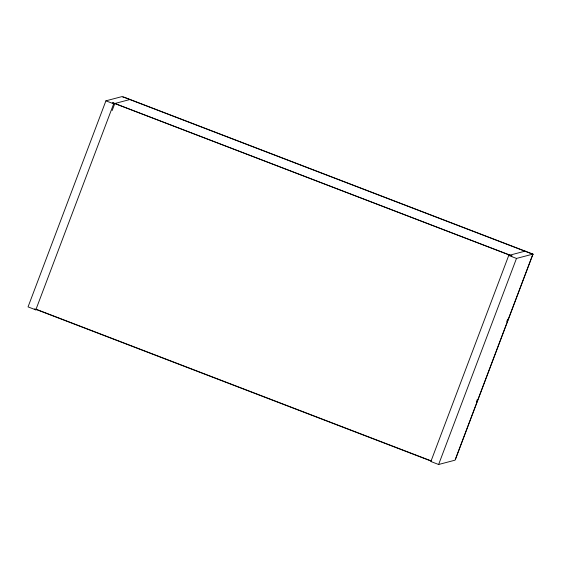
<?xml version="1.0" encoding="UTF-8"?>
<svg xmlns="http://www.w3.org/2000/svg" width="561" height="561" viewBox="0 0 561 561"><rect width="100%" height="100%" fill="white"/><g stroke="black" fill="none" stroke-linecap="round" stroke-linejoin="round"><path stroke-width="0.84" d="M525.145 251.132L508.736 255.451L430.869 461.514L438.625 464.494L455.034 460.174L532.901 254.112L122.326 96.506L105.917 100.826L28.05 306.888L35.806 309.868L37.447 309.434M35.806 309.868L113.673 103.806L130.082 99.486M112.165 110.51L114.816 103.505M438.625 464.494L516.485 258.432L532.901 254.112M476.415 401.872L477.341 399.411M506.737 321.635L507.663 319.174M455.602 458.961L532.95 254.273L124.563 97.509M122.901 97.418L123.743 97.193M532.101 254.491L532.95 254.273M105.917 100.826L113.673 103.806M508.736 255.451L516.485 258.432M36.535 309.406L430.792 460.749M34.6 308.859L431.311 461.142M112.761 102.719L511.927 255.942L112.761 102.719"/></g></svg>
